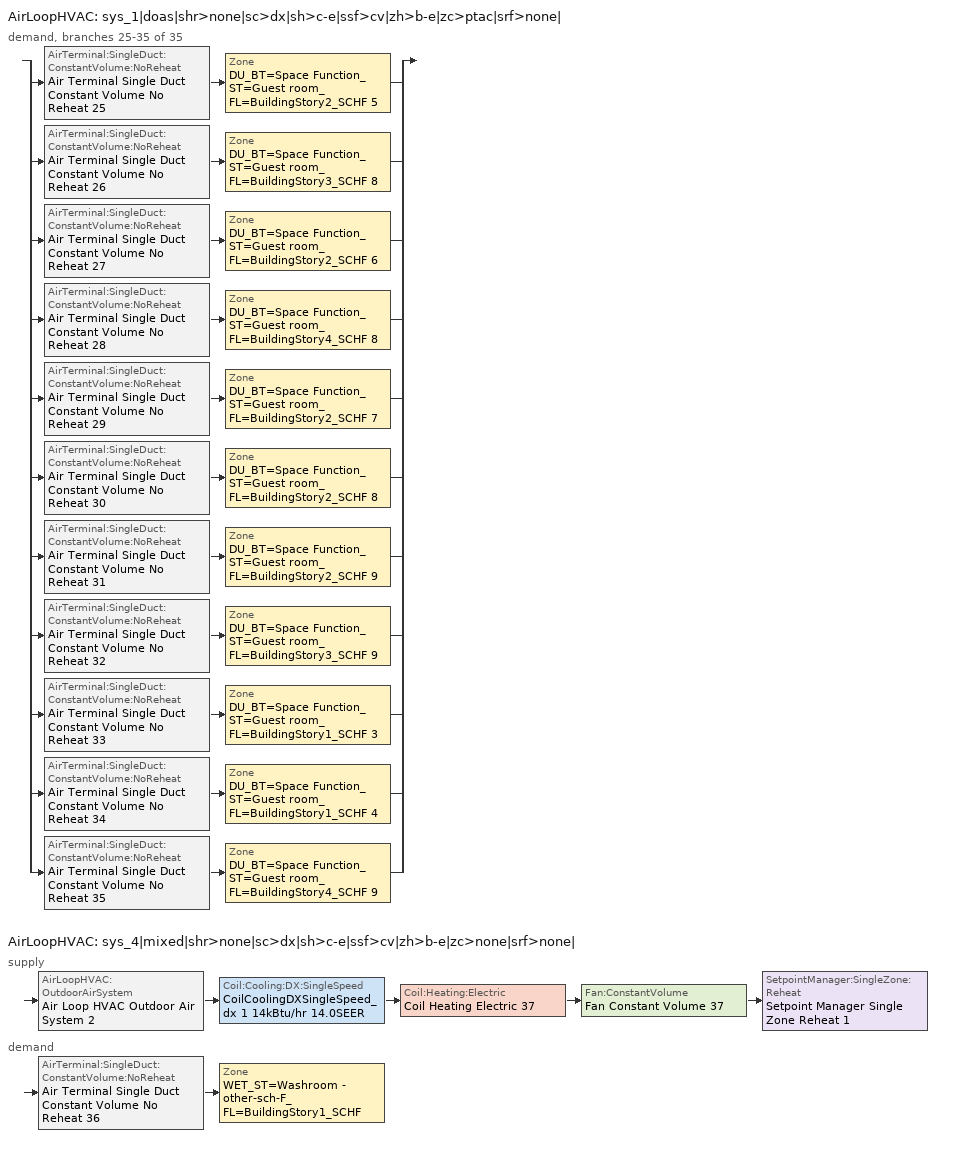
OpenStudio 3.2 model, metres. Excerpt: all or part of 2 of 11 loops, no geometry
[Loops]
AirLoopHVAC 'sys_1|doas|shr>none|sc>dx|sh>c-e|ssf>cv|zh>b-e|zc>ptac|srf>none|'
 demand, branches 25-35 of 35: split
  | AirTerminal:SingleDuct:ConstantVolume:NoReheat 'Air Terminal Single Duct Constant Volume No Reheat 25' > Zone 'DU_BT=Space Function_ST=Guest room_FL=BuildingStory2_SCHF 5'
  | AirTerminal:SingleDuct:ConstantVolume:NoReheat 'Air Terminal Single Duct Constant Volume No Reheat 26' > Zone 'DU_BT=Space Function_ST=Guest room_FL=BuildingStory3_SCHF 8'
  | AirTerminal:SingleDuct:ConstantVolume:NoReheat 'Air Terminal Single Duct Constant Volume No Reheat 27' > Zone 'DU_BT=Space Function_ST=Guest room_FL=BuildingStory2_SCHF 6'
  | AirTerminal:SingleDuct:ConstantVolume:NoReheat 'Air Terminal Single Duct Constant Volume No Reheat 28' > Zone 'DU_BT=Space Function_ST=Guest room_FL=BuildingStory4_SCHF 8'
  | AirTerminal:SingleDuct:ConstantVolume:NoReheat 'Air Terminal Single Duct Constant Volume No Reheat 29' > Zone 'DU_BT=Space Function_ST=Guest room_FL=BuildingStory2_SCHF 7'
  | AirTerminal:SingleDuct:ConstantVolume:NoReheat 'Air Terminal Single Duct Constant Volume No Reheat 30' > Zone 'DU_BT=Space Function_ST=Guest room_FL=BuildingStory2_SCHF 8'
  | AirTerminal:SingleDuct:ConstantVolume:NoReheat 'Air Terminal Single Duct Constant Volume No Reheat 31' > Zone 'DU_BT=Space Function_ST=Guest room_FL=BuildingStory2_SCHF 9'
  | AirTerminal:SingleDuct:ConstantVolume:NoReheat 'Air Terminal Single Duct Constant Volume No Reheat 32' > Zone 'DU_BT=Space Function_ST=Guest room_FL=BuildingStory3_SCHF 9'
  | AirTerminal:SingleDuct:ConstantVolume:NoReheat 'Air Terminal Single Duct Constant Volume No Reheat 33' > Zone 'DU_BT=Space Function_ST=Guest room_FL=BuildingStory1_SCHF 3'
  | AirTerminal:SingleDuct:ConstantVolume:NoReheat 'Air Terminal Single Duct Constant Volume No Reheat 34' > Zone 'DU_BT=Space Function_ST=Guest room_FL=BuildingStory1_SCHF 4'
  | AirTerminal:SingleDuct:ConstantVolume:NoReheat 'Air Terminal Single Duct Constant Volume No Reheat 35' > Zone 'DU_BT=Space Function_ST=Guest room_FL=BuildingStory4_SCHF 9'
AirLoopHVAC 'sys_4|mixed|shr>none|sc>dx|sh>c-e|ssf>cv|zh>b-e|zc>none|srf>none|'
 supply: AirLoopHVAC:OutdoorAirSystem 'Air Loop HVAC Outdoor Air System 2' > Coil:Cooling:DX:SingleSpeed 'CoilCoolingDXSingleSpeed_dx 1 14kBtu/hr 14.0SEER' > Coil:Heating:Electric 'Coil Heating Electric 37' > Fan:ConstantVolume 'Fan Constant Volume 37' > SetpointManager:SingleZone:Reheat 'Setpoint Manager Single Zone Reheat 1'
 demand: AirTerminal:SingleDuct:ConstantVolume:NoReheat 'Air Terminal Single Duct Constant Volume No Reheat 36' > Zone 'WET_ST=Washroom - other-sch-F_FL=BuildingStory1_SCHF'
[Sizing:Zone] Zone Cooling Design Supply Air Temperature Input Method=TemperatureDifference; Zone Cooling Design Supply Air Temperature {C}=14; Zone Cooling Design Supply Air Temperature Difference {deltaC}=11; Zone Heating Design Supply Air Temperature Input Method=TemperatureDifference; Zone Heating Design Supply Air Temperature {C}=40; Zone Heating Design Supply Air Temperature Difference {deltaC}=21; Zone Cooling Design Supply Air Humidity Ratio {kg-H2O/kg-air}=0.0085; Zone Heating Design Supply Air Humidity Ratio {kg-H2O/kg-air}=0.008; Zone Heating Sizing Factor=1.3; Zone Cooling Sizing Factor=1.1; Cooling Design Air Flow Method=DesignDay; Heating Design Air Flow Method=DesignDay; Account for Dedicated Outdoor Air System=No; Dedicated Outdoor Air System Control Strategy=NeutralSupplyAir; Dedicated Outdoor Air Low Setpoint Temperature for Design {C}=autosize; Dedicated Outdoor Air High Setpoint Temperature for Design {C}=autosize
DU_BT=Space Function_ST=Guest room_FL=BuildingStory2_SCHF 5; DU_BT=Space Function_ST=Guest room_FL=BuildingStory3_SCHF 8; DU_BT=Space Function_ST=Guest room_FL=BuildingStory2_SCHF 6; DU_BT=Space Function_ST=Guest room_FL=BuildingStory4_SCHF 8; DU_BT=Space Function_ST=Guest room_FL=BuildingStory2_SCHF 7; DU_BT=Space Function_ST=Guest room_FL=BuildingStory2_SCHF 8; DU_BT=Space Function_ST=Guest room_FL=BuildingStory2_SCHF 9; DU_BT=Space Function_ST=Guest room_FL=BuildingStory3_SCHF 9; DU_BT=Space Function_ST=Guest room_FL=BuildingStory1_SCHF 3; DU_BT=Space Function_ST=Guest room_FL=BuildingStory1_SCHF 4; DU_BT=Space Function_ST=Guest room_FL=BuildingStory4_SCHF 9; WET_ST=Washroom - other-sch-F_FL=BuildingStory1_SCHF
[Zone equipment]
DU_BT=Space Function_ST=Guest room_FL=BuildingStory2_SCHF 5: DU_BT=Space Function_ST=Guest room_FL=BuildingStory2_SCHF 5 PTAC, Zone HVAC Baseboard Convective Electric 25, Air Terminal Single Duct Constant Volume No Reheat 25
DU_BT=Space Function_ST=Guest room_FL=BuildingStory3_SCHF 8: DU_BT=Space Function_ST=Guest room_FL=BuildingStory3_SCHF 8 PTAC, Zone HVAC Baseboard Convective Electric 26, Air Terminal Single Duct Constant Volume No Reheat 26
DU_BT=Space Function_ST=Guest room_FL=BuildingStory2_SCHF 6: DU_BT=Space Function_ST=Guest room_FL=BuildingStory2_SCHF 6 PTAC, Zone HVAC Baseboard Convective Electric 27, Air Terminal Single Duct Constant Volume No Reheat 27
DU_BT=Space Function_ST=Guest room_FL=BuildingStory4_SCHF 8: DU_BT=Space Function_ST=Guest room_FL=BuildingStory4_SCHF 8 PTAC, Zone HVAC Baseboard Convective Electric 28, Air Terminal Single Duct Constant Volume No Reheat 28
DU_BT=Space Function_ST=Guest room_FL=BuildingStory2_SCHF 7: DU_BT=Space Function_ST=Guest room_FL=BuildingStory2_SCHF 7 PTAC, Zone HVAC Baseboard Convective Electric 29, Air Terminal Single Duct Constant Volume No Reheat 29
DU_BT=Space Function_ST=Guest room_FL=BuildingStory2_SCHF 8: DU_BT=Space Function_ST=Guest room_FL=BuildingStory2_SCHF 8 PTAC, Zone HVAC Baseboard Convective Electric 30, Air Terminal Single Duct Constant Volume No Reheat 30
DU_BT=Space Function_ST=Guest room_FL=BuildingStory2_SCHF 9: DU_BT=Space Function_ST=Guest room_FL=BuildingStory2_SCHF 9 PTAC, Zone HVAC Baseboard Convective Electric 31, Air Terminal Single Duct Constant Volume No Reheat 31
DU_BT=Space Function_ST=Guest room_FL=BuildingStory3_SCHF 9: DU_BT=Space Function_ST=Guest room_FL=BuildingStory3_SCHF 9 PTAC, Zone HVAC Baseboard Convective Electric 32, Air Terminal Single Duct Constant Volume No Reheat 32
DU_BT=Space Function_ST=Guest room_FL=BuildingStory1_SCHF 3: DU_BT=Space Function_ST=Guest room_FL=BuildingStory1_SCHF 3 PTAC, Zone HVAC Baseboard Convective Electric 33, Air Terminal Single Duct Constant Volume No Reheat 33
DU_BT=Space Function_ST=Guest room_FL=BuildingStory1_SCHF 4: DU_BT=Space Function_ST=Guest room_FL=BuildingStory1_SCHF 4 PTAC, Zone HVAC Baseboard Convective Electric 34, Air Terminal Single Duct Constant Volume No Reheat 34
DU_BT=Space Function_ST=Guest room_FL=BuildingStory4_SCHF 9: DU_BT=Space Function_ST=Guest room_FL=BuildingStory4_SCHF 9 PTAC, Zone HVAC Baseboard Convective Electric 35, Air Terminal Single Duct Constant Volume No Reheat 35
WET_ST=Washroom - other-sch-F_FL=BuildingStory1_SCHF: Zone HVAC Baseboard Convective Electric 36, Air Terminal Single Duct Constant Volume No Reheat 36
[AirLoopHVAC]
sys_4|mixed|shr>none|sc>dx|sh>c-e|ssf>cv|zh>b-e|zc>none|srf>none|: Availability Schedule=sys_4|mixed|shr>none|sc>dx|sh>c-e|ssf>cv|zh>b-e|zc>none|srf>none| Occ Sch; Design Supply Air Flow Rate {m3/s}=autosize; Design Return Air Flow Fraction of Supply Air Flow=1
[Sizing:System]
sys_4|mixed|shr>none|sc>dx|sh>c-e|ssf>cv|zh>b-e|zc>none|srf>none|: Type of Load to Size On=Sensible; Design Outdoor Air Flow Rate {m3/s}=Autosize; Central Heating Maximum System Air Flow Ratio=1; Preheat Design Temperature {C}=7; Preheat Design Humidity Ratio {kg-H2O/kg-Air}=0.008; Precool Design Temperature {C}=13; Precool Design Humidity Ratio {kg-H2O/kg-Air}=0.008; Central Cooling Design Supply Air Temperature {C}=13; Central Heating Design Supply Air Temperature {C}=43; Sizing Option=NonCoincident; 100% Outdoor Air in Cooling=No; 100% Outdoor Air in Heating=No; Central Cooling Design Supply Air Humidity Ratio {kg-H2O/kg-Air}=0.0085; Central Heating Design Supply Air Humidity Ratio {kg-H2O/kg-Air}=0.008; Cooling Design Air Flow Method=DesignDay; Cooling Design Air Flow Rate {m3/s}=0; Heating Design Air Flow Method=DesignDay; Heating Design Air Flow Rate {m3/s}=0; System Outdoor Air Method=ZoneSum; Zone Maximum Outdoor Air Fraction=1; Cooling Supply Air Flow Rate Per Floor Area {m3/s-m2}=0.00996765; Cooling Fraction of Autosized Cooling Supply Air Flow Rate=1; Cooling Supply Air Flow Rate Per Unit Cooling Capacity {m3/s-W}=3.94755e-05; Heating Supply Air Flow Rate Per Floor Area {m3/s-m2}=0.00996765; Heating Fraction of Autosized Heating Supply Air Flow Rate=1; Heating Fraction of Autosized Cooling Supply Air Flow Rate=1; Heating Supply Air Flow Rate Per Unit Heating Capacity {m3/s-W}=3.15882e-05; Cooling Design Capacity Method=CoolingDesignCapacity; Cooling Design Capacity {W}=autosize; Cooling Design Capacity Per Floor Area {W/m2}=234.7; Fraction of Autosized Cooling Design Capacity=1; Heating Design Capacity Method=HeatingDesignCapacity; Heating Design Capacity {W}=autosize; Heating Design Capacity Per Floor Area {W/m2}=157; Fraction of Autosized Heating Design Capacity=1; Central Cooling Capacity Control Method=OnOff
[Fan:ConstantVolume] Availability Schedule=Always On Discrete; Fan Total Efficiency=0.39975; Pressure Rise {Pa}=640; Maximum Flow Rate {m3/s}=AutoSize; Motor Efficiency=0.615
Fan Constant Volume 26; Fan Constant Volume 27; Fan Constant Volume 28; Fan Constant Volume 29; Fan Constant Volume 30; Fan Constant Volume 31; Fan Constant Volume 32; Fan Constant Volume 33; Fan Constant Volume 34; Fan Constant Volume 35; Fan Constant Volume 36; Fan Constant Volume 37
[Coil:Heating:Electric]
Name | Availability Schedule
Coil Heating Electric 26; Coil Heating Electric 27; Coil Heating Electric 28; Coil Heating Electric 29; Coil Heating Electric 30; Coil Heating Electric 31; Coil Heating Electric 32; Coil Heating Electric 33; Coil Heating Electric 34; Coil Heating Electric 35; Coil Heating Electric 36 | ON_OFF_ALWAYS_OFF
Coil Heating Electric 37 | Always On Discrete
[Coil:Cooling:DX:SingleSpeed] Availability Schedule=Always On Discrete; Rated Total Cooling Capacity {W}=autosize; Rated Sensible Heat Ratio=autosize; Rated Air Flow Rate {m3/s}=autosize; Rated Evaporator Fan Power Per Volume Flow Rate {W/(m3/s)}=773.3; Total Cooling Capacity Function of Temperature Curve=DXCOOL-NECB2011-REF-CAPFT; Total Cooling Capacity Function of Flow Fraction Curve=DXCOOL-NECB2011-REF-CAPFFLOW; Energy Input Ratio Function of Temperature Curve=DXCOOL-NECB2011-REF-COOLEIRFT; Energy Input Ratio Function of Flow Fraction Curve=DXCOOL-NECB2011-REF-COOLEIRFFLOW; Part Load Fraction Correlation Curve=DXCOOL-NECB2011-REF-COOLPLFFPLR; Minimum Outdoor Dry-Bulb Temperature for Compressor Operation {C}=-25; Condenser Type=AirCooled; Evaporative Condenser Effectiveness=0; Evaporative Condenser Air Flow Rate {m3/s}=Autosize; Evaporative Condenser Pump Rated Power Consumption {W}=Autosize; Crankcase Heater Capacity {W}=0; Maximum Outdoor Dry-Bulb Temperature for Crankcase Heater Operation {C}=0; Basin Heater Capacity {W/K}=0; Basin Heater Setpoint Temperature {C}=10
Name | Rated COP {W/W}
Coil Cooling DX Single Speed 25 14kBtu/hr 9.6EER | 3.3218
Coil Cooling DX Single Speed 26 5kBtu/hr 11.0EER; Coil Cooling DX Single Speed 27 6kBtu/hr 11.0EER; Coil Cooling DX Single Speed 31 4kBtu/hr 11.0EER; Coil Cooling DX Single Speed 33 2kBtu/hr 11.0EER; Coil Cooling DX Single Speed 34 3kBtu/hr 11.0EER | 3.80183
Coil Cooling DX Single Speed 28 32kBtu/hr 9.3EER; Coil Cooling DX Single Speed 32 16kBtu/hr 9.3EER | 3.23448
Coil Cooling DX Single Speed 29 9kBtu/hr 10.5EER | 3.63396
Coil Cooling DX Single Speed 30 7kBtu/hr 11.0EER | 3.79912
Coil Cooling DX Single Speed 35 9kBtu/hr 10.7EER | 3.68289
CoilCoolingDXSingleSpeed_dx 1 14kBtu/hr 14.0SEER | 4.11713
[Controller:OutdoorAir]
Controller Outdoor Air 2: Minimum Outdoor Air Flow Rate {m3/s}=autosize; Maximum Outdoor Air Flow Rate {m3/s}=Autosize; Economizer Control Type=NoEconomizer; Economizer Control Action Type=ModulateFlow; Economizer Maximum Limit Dry-Bulb Temperature {C}=28; Economizer Maximum Limit Enthalpy {J/kg}=64000; Economizer Minimum Limit Dry-Bulb Temperature {C}=-100; Lockout Type=NoLockout; Minimum Limit Type=FixedMinimum; Minimum Outdoor Air Schedule=sys_4|mixed|shr>none|sc>dx|sh>c-e|ssf>cv|zh>b-e|zc>none|srf>none| Occ Sch; Controller Mechanical Ventilation=Controller Mechanical Ventilation 2; High Humidity Control=No; Heat Recovery Bypass Control Type=BypassWhenWithinEconomizerLimits
[Controller:MechanicalVentilation]
Controller Mechanical Ventilation 2: Availability Schedule=Always On Discrete; System Outdoor Air Method=ZoneSum
[AirLoopHVAC:OutdoorAirSystem]
Air Loop HVAC Outdoor Air System 2: Controller=Controller Outdoor Air 2
[ZoneHVAC:PackagedTerminalAirConditioner] Availability Schedule=Always On Discrete; Supply Air Flow Rate During Cooling Operation {m3/s}=Autosize; Supply Air Flow Rate During Heating Operation {m3/s}=Autosize; Supply Air Flow Rate When No Cooling or Heating is Needed {m3/s}=Autosize; Outdoor Air Flow Rate During Cooling Operation {m3/s}=1e-05; Outdoor Air Flow Rate During Heating Operation {m3/s}=1e-05; Outdoor Air Flow Rate When No Cooling or Heating is Needed {m3/s}=1e-05; Fan Placement=DrawThrough
Name | Supply Air Fan | Heating Coil | Cooling Coil
DU_BT=Space Function_ST=Guest room_FL=BuildingStory2_SCHF 5 PTAC | Fan Constant Volume 26 | Coil Heating Electric 26 | Coil Cooling DX Single Speed 25 14kBtu/hr 9.6EER
DU_BT=Space Function_ST=Guest room_FL=BuildingStory3_SCHF 8 PTAC | Fan Constant Volume 27 | Coil Heating Electric 27 | Coil Cooling DX Single Speed 26 5kBtu/hr 11.0EER
DU_BT=Space Function_ST=Guest room_FL=BuildingStory2_SCHF 6 PTAC | Fan Constant Volume 28 | Coil Heating Electric 28 | Coil Cooling DX Single Speed 27 6kBtu/hr 11.0EER
DU_BT=Space Function_ST=Guest room_FL=BuildingStory4_SCHF 8 PTAC | Fan Constant Volume 29 | Coil Heating Electric 29 | Coil Cooling DX Single Speed 28 32kBtu/hr 9.3EER
DU_BT=Space Function_ST=Guest room_FL=BuildingStory2_SCHF 7 PTAC | Fan Constant Volume 30 | Coil Heating Electric 30 | Coil Cooling DX Single Speed 29 9kBtu/hr 10.5EER
DU_BT=Space Function_ST=Guest room_FL=BuildingStory2_SCHF 8 PTAC | Fan Constant Volume 31 | Coil Heating Electric 31 | Coil Cooling DX Single Speed 30 7kBtu/hr 11.0EER
DU_BT=Space Function_ST=Guest room_FL=BuildingStory2_SCHF 9 PTAC | Fan Constant Volume 32 | Coil Heating Electric 32 | Coil Cooling DX Single Speed 31 4kBtu/hr 11.0EER
DU_BT=Space Function_ST=Guest room_FL=BuildingStory3_SCHF 9 PTAC | Fan Constant Volume 33 | Coil Heating Electric 33 | Coil Cooling DX Single Speed 32 16kBtu/hr 9.3EER
DU_BT=Space Function_ST=Guest room_FL=BuildingStory1_SCHF 3 PTAC | Fan Constant Volume 34 | Coil Heating Electric 34 | Coil Cooling DX Single Speed 33 2kBtu/hr 11.0EER
DU_BT=Space Function_ST=Guest room_FL=BuildingStory1_SCHF 4 PTAC | Fan Constant Volume 35 | Coil Heating Electric 35 | Coil Cooling DX Single Speed 34 3kBtu/hr 11.0EER
DU_BT=Space Function_ST=Guest room_FL=BuildingStory4_SCHF 9 PTAC | Fan Constant Volume 36 | Coil Heating Electric 36 | Coil Cooling DX Single Speed 35 9kBtu/hr 10.7EER
[ZoneHVAC:Baseboard:Convective:Electric] Availability Schedule=Always On Discrete; Nominal Capacity {W}=autosize; Efficiency=1
Zone HVAC Baseboard Convective Electric 25; Zone HVAC Baseboard Convective Electric 26; Zone HVAC Baseboard Convective Electric 27; Zone HVAC Baseboard Convective Electric 28; Zone HVAC Baseboard Convective Electric 29; Zone HVAC Baseboard Convective Electric 30; Zone HVAC Baseboard Convective Electric 31; Zone HVAC Baseboard Convective Electric 32; Zone HVAC Baseboard Convective Electric 33; Zone HVAC Baseboard Convective Electric 34; Zone HVAC Baseboard Convective Electric 35; Zone HVAC Baseboard Convective Electric 36
[AirTerminal:SingleDuct:ConstantVolume:NoReheat] Availability Schedule=Always On Discrete; Maximum Air Flow Rate {m3/s}=AutoSize
Air Terminal Single Duct Constant Volume No Reheat 25; Air Terminal Single Duct Constant Volume No Reheat 26; Air Terminal Single Duct Constant Volume No Reheat 27; Air Terminal Single Duct Constant Volume No Reheat 28; Air Terminal Single Duct Constant Volume No Reheat 29; Air Terminal Single Duct Constant Volume No Reheat 30; Air Terminal Single Duct Constant Volume No Reheat 31; Air Terminal Single Duct Constant Volume No Reheat 32; Air Terminal Single Duct Constant Volume No Reheat 33; Air Terminal Single Duct Constant Volume No Reheat 34; Air Terminal Single Duct Constant Volume No Reheat 35; Air Terminal Single Duct Constant Volume No Reheat 36
[SetpointManager:SingleZone:Reheat]
Setpoint Manager Single Zone Reheat 1: Minimum Supply Air Temperature {C}=13; Maximum Supply Air Temperature {C}=43; Control Zone=WET_ST=Washroom - other-sch-F_FL=BuildingStory1_SCHF
[Schedule:Ruleset]
Name | Default Day Schedule | Summer Design Day Schedule | Winter Design Day Schedule
ON_OFF_ALWAYS_OFF | Schedule Day 3
sys_4|mixed|shr>none|sc>dx|sh>c-e|ssf>cv|zh>b-e|zc>none|srf>none| Occ Sch | sys_4|mixed|shr>none|sc>dx|sh>c-e|ssf>cv|zh>b-e|zc>none|srf>none| Occ Sch Default | sys_4|mixed|shr>none|sc>dx|sh>c-e|ssf>cv|zh>b-e|zc>none|srf>none| Occ Sch Summer Design Day | sys_4|mixed|shr>none|sc>dx|sh>c-e|ssf>cv|zh>b-e|zc>none|srf>none| Occ Sch Winter Design Day
[Schedule:Day]
Schedule Day 3; wkdON_OFF_ALWAYS_OFF 1; satON_OFF_ALWAYS_OFF 1; sunON_OFF_ALWAYS_OFF 1: 1, 0, 0, 2, 0, 0, 3, 0, 0, 4, 0, 0, 5, 0, 0, 6, 0, 0, 7, 0, 0, 8, 0, 0, 9, 0, 0, 10, 0, 0, 11, 0, 0, 12, 0, 0, 13, 0, 0, 14, 0, 0, 15, 0, 0, 16, 0, 0, 17, 0, 0, 18, 0, 0, 19, 0, 0, 20, 0, 0, 21, 0, 0, 22, 0, 0, 23, 0, 0, 24, 0, 0
sys_4|mixed|shr>none|sc>dx|sh>c-e|ssf>cv|zh>b-e|zc>none|srf>none| Occ Sch Default: 10, 0, 1, 16, 0, 0, 24, 0, 1
sys_4|mixed|shr>none|sc>dx|sh>c-e|ssf>cv|zh>b-e|zc>none|srf>none| Occ Sch Winter Design Day; sys_4|mixed|shr>none|sc>dx|sh>c-e|ssf>cv|zh>b-e|zc>none|srf>none| Occ Sch Summer Design Day: 24, 0, 1
[Schedule:Rule] Schedule Ruleset=ON_OFF_ALWAYS_OFF; Date Specification Type=DateRange; Start Month=1; Start Day=1; End Month=12; End Day=31
Name | Rule Order | Day Schedule | Apply Sunday | Apply Monday | Apply Tuesday | Apply Wednesday | Apply Thursday | Apply Friday | Apply Saturday
wkdON_OFF_ALWAYS_OFF rule | 2 | wkdON_OFF_ALWAYS_OFF 1 | No | Yes | Yes | Yes | Yes | Yes | No
satON_OFF_ALWAYS_OFFrule | 1 | satON_OFF_ALWAYS_OFF 1 | No | No | No | No | No | No | Yes
sunON_OFF_ALWAYS_OFFrule | 0 | sunON_OFF_ALWAYS_OFF 1 | Yes | No | No | No | No | No | No
[Schedule:Constant]
Always On Discrete: Value=1
[Curve:Biquadratic] Minimum Value of x=13; Maximum Value of x=24; Minimum Value of y=24; Maximum Value of y=46
Name | Coefficient1 Constant | Coefficient2 x | Coefficient3 x**2 | Coefficient4 y | Coefficient5 y**2 | Coefficient6 x*y
DXCOOL-NECB2011-REF-CAPFT | 0.867905 | 0.0142459 | 0.00055436 | -0.0075575 | 3.3e-05 | -0.0001918
DXCOOL-NECB2011-REF-COOLEIRFT | 0.114171 | 0.0281822 | -0.0004199 | 0.0214108 | 0.000161028 | -0.000679104
[Curve:Quadratic] Minimum Value of x=0.5; Maximum Value of x=1.5
Name | Coefficient1 Constant | Coefficient2 x | Coefficient3 x**2
DXCOOL-NECB2011-REF-CAPFFLOW | 0.8 | 0.2 | 0
DXCOOL-NECB2011-REF-COOLEIRFFLOW | 1.1552 | -0.1808 | 0.0256
[Curve:Cubic]
DXCOOL-NECB2011-REF-COOLPLFFPLR: Coefficient1 Constant=0.0277; Coefficient2 x=4.9151; Coefficient3 x**2=-8.184; Coefficient4 x**3=4.2702; Minimum Value of x=0.7; Maximum Value of x=1
